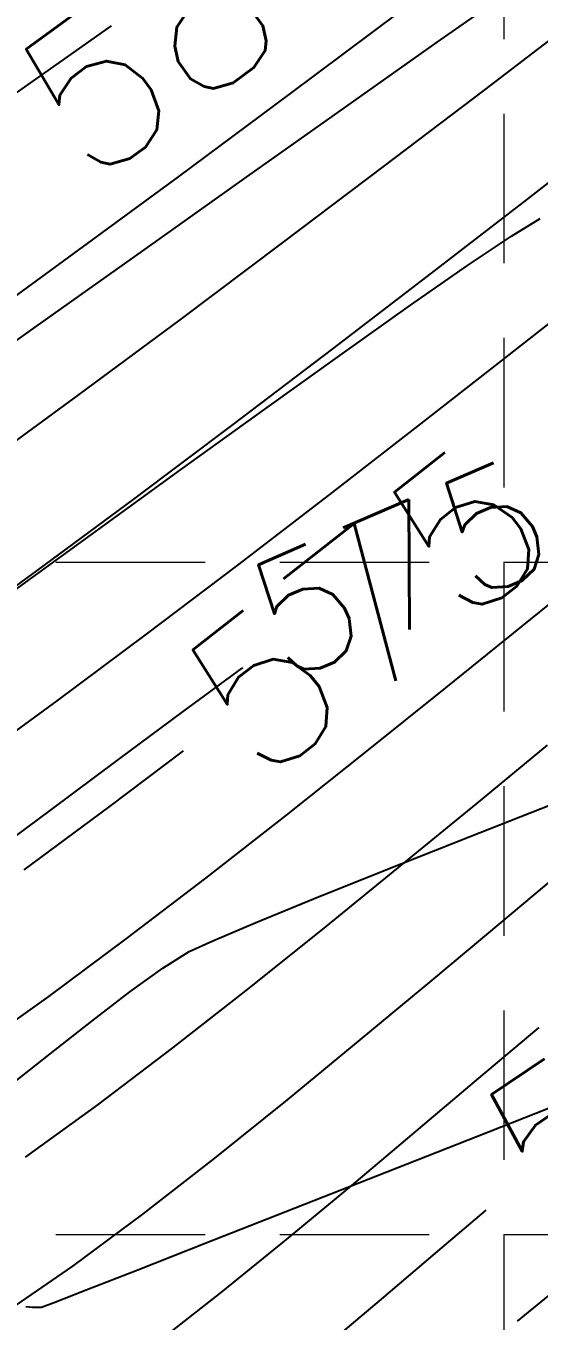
# Model space of a CAD drawing. Header units: inches. Extents: x 2547543 to 2548696, y 7125653 to 7126375.
# Drawn here: x 2547980.78 to 2547994.53, y 7125850.06 to 7125884.73 of the extents above; entities that cross this region are included whole.
import ezdxf

# ---------------------------------------------------------------- set-up
doc = ezdxf.new("R2010")
doc.units = ezdxf.units.IN
doc.header["$MEASUREMENT"] = 0
doc.linetypes.add('HIDDEN', pattern=[0.375, 0.25, -0.125])
for name, color, linetype in [('CONT-MJR', 6, 'Continuous'), ('CONT-MNR', 14, 'Continuous'), ('GRID', 254, 'HIDDEN'), ('V-TOPO-MAJR-E', 6, 'Continuous'), ('V-TOPO-MINR-E', 14, 'Continuous')]:
    doc.layers.add(name, color=color, linetype=linetype)
doc.styles.add('L100', font='simplex', dxfattribs={"height": 4})
doc.styles.add('L80', font='simplex', dxfattribs={"height": 3.2})

msp = doc.modelspace()

# ---------------------------------------------------------------- linework, layer by layer
at = {"layer": 'CONT-MJR', "color": 35, "extrusion": (0.6034410977604882, -0.7974075755431579, 0), "elevation": -4144660.126474213}
msp.add_lwpolyline([(6331820.033107843, 575), (6331822.543558598, 575)], dxfattribs=at)
at = {"layer": 'CONT-MJR', "color": 35, "extrusion": (0.5935835920614558, -0.8047723400039413, 0), "elevation": -4222257.19203862}
msp.add_lwpolyline([(6280339.263805459, 575), (6280342.084626377, 575)], dxfattribs=at)
at = {"layer": 'CONT-MJR', "color": 35, "extrusion": (-0.646926818933438, 0.7625520906434281, 0), "elevation": 3785469.05328069}
msp.add_lwpolyline([(-6552881.362969764, 570.0000000000009), (-6552882.907102945, 570.0000000000009)], dxfattribs=at)
at = {"layer": 'CONT-MJR', "color": 35, "elevation": 570}
for points in [[(2547990.305178003, 7125850.651540338), (2547991.9302611, 7125852.035639424)], [(2547988.646251462, 7125849.250453425), (2547990.305178003, 7125850.651540338)]]:
    msp.add_lwpolyline(points, dxfattribs=at)
at = {"layer": 'CONT-MNR', "color": 35}
for points, elevation in [([(2547987.838083767, 7125882.895217577), (2547990.79800198, 7125885.106188476)], 579), ([(2547990.38907841, 7125880.981905119), (2547993.073320175, 7125883.020303721)], 578), ([(2547981.935841389, 7125878.534454106), (2547984.866964288, 7125880.690704053)], 579), ([(2547979.095912918, 7125876.46827394), (2547981.935841389, 7125878.534454106)], 579), ([(2547989.002244185, 7125876.088326698), (2547991.645737917, 7125878.113017051)], 577), ([(2547993.728264017, 7125875.925091101), (2547995.99677178, 7125877.700907513)], 576), ([(2547979.587587442, 7125872.940656502), (2547982.209107175, 7125874.858703353)], 578), ([(2547988.920869179, 7125872.187020719), (2547991.356625689, 7125874.074977273)], 576), ([(2547986.460006872, 7125870.297676124), (2547988.920869179, 7125872.187020719)], 576), ([(2547984.013051154, 7125868.443398179), (2547986.460006872, 7125870.297676124)], 576), ([(2547994.073288277, 7125868.658756143), (2547996.018544895, 7125870.228042578)], 574), ([(2547987.757888123, 7125863.604515305), (2547989.910949, 7125865.312547734)], 574), ([(2547992.84988326, 7125863.909007886), (2547994.756460539, 7125865.476040033)], 573), ([(2547986.766848314, 7125858.975719567), (2547988.825035206, 7125860.622847416)], 573), ([(2547991.652079761, 7125859.181531892), (2547993.507781049, 7125860.734933669)], 572), ([(2547979.413290467, 7125857.343242137), (2547981.395271222, 7125858.7540424)], 574), ([(2547992.91744228, 7125856.56490425), (2547994.531279842, 7125857.917965202)], 571), ([(2547982.709158504, 7125855.853369839), (2547984.718208766, 7125857.373893629)], 573), ([(2547987.791631606, 7125855.986513387), (2547989.737630629, 7125857.586242188)], 572), ([(2547985.841280649, 7125854.41979432), (2547987.791631606, 7125855.986513387)], 572), ([(2547993.951159841, 7125850.062943073), (2547995.318099006, 7125851.17687444)], 569)]:
    msp.add_lwpolyline(points, dxfattribs=dict(at, elevation=elevation))
at = {"layer": 'CONT-MNR', "color": 35, "extrusion": (0.6063253116707384, -0.7952167103547196, 0), "elevation": -4121708.559462743}
msp.add_lwpolyline([(6346809.91298716, 578.0000000000009), (6346813.169027609, 578.0000000000009)], dxfattribs=at)
at = {"layer": 'CONT-MNR', "color": 35, "extrusion": (0.595870381150101, -0.8030806241393408, 0), "elevation": -4204387.998790392}
msp.add_lwpolyline([(6292338.520459244, 579.0000000000005), (6292342.220112043, 579.0000000000005)], dxfattribs=at)
at = {"layer": 'CONT-MNR', "color": 35, "extrusion": (0.6115049295786372, -0.791240621493251, 0), "elevation": -4080174.76976021}
msp.add_lwpolyline([(6373587.330416194, 577.0000000000009), (6373590.427154552, 577.0000000000009)], dxfattribs=at)
at = {"layer": 'CONT-MNR', "color": 35, "extrusion": (-0.6025463349702196, 0.79808390173838, 0), "elevation": 4151768.626883619}
msp.add_lwpolyline([(-6327180.153480707, 578), (-6327183.580388512, 578)], dxfattribs=at)
at = {"layer": 'CONT-MNR', "color": 35, "extrusion": (0.6102417774945664, -0.7922152314871712, 0), "elevation": -4090338.227916761}
msp.add_lwpolyline([(6367066.317352795, 577.0000000000009), (6367069.560753394, 577.0000000000009)], dxfattribs=at)
at = {"layer": 'CONT-MNR', "color": 35, "extrusion": (0.5995471620816871, -0.8003394282676539, 0), "elevation": -4175483.091317929}
msp.add_lwpolyline([(6311552.039063774, 578), (6311555.464375895, 578)], dxfattribs=at)
at = {"layer": 'CONT-MNR', "color": 35, "extrusion": (-0.5956167332207579, 0.803268763931122, 0), "elevation": 4206371.849985477}
msp.add_lwpolyline([(-6291004.824308831, 578.0000000000009), (-6291008.190055216, 578.0000000000009)], dxfattribs=at)
at = {"layer": 'CONT-MNR', "color": 35, "extrusion": (0.6048931644062594, -0.7963066367013288, 0), "elevation": -4133121.291006021}
msp.add_lwpolyline([(6339370.933055249, 577), (6339374.288963877, 577)], dxfattribs=at)
at = {"layer": 'CONT-MNR', "color": 35, "extrusion": (0.6150805644057479, -0.7884642663369765, 0), "elevation": -4051277.112802341}
msp.add_lwpolyline([(6391986.783556139, 576), (6391989.791477271, 576)], dxfattribs=at)
at = {"layer": 'CONT-MNR', "color": 35, "extrusion": (0.6005962710630361, -0.799552449302218, 0), "elevation": -4167198.968316623}
msp.add_lwpolyline([(6317018.776543519, 577.0000000000005), (6317022.098385754, 577.0000000000005)], dxfattribs=at)
at = {"layer": 'CONT-MNR', "color": 35, "extrusion": (0.5948732302370718, -0.8038195319518628, 0), "elevation": -4212187.867951171}
msp.add_lwpolyline([(6287106.349068983, 577.0000000000009), (6287109.576731385, 577.0000000000009)], dxfattribs=at)
at = {"layer": 'CONT-MNR', "color": 35, "extrusion": (0.5872325362368007, -0.8094182777679874, 0), "elevation": -4271552.147348481}
msp.add_lwpolyline([(6246922.180729397, 577.0000000000009), (6246925.254227165, 577.0000000000009)], dxfattribs=at)
at = {"layer": 'CONT-MNR', "color": 35, "extrusion": (0.5972582337304663, -0.8020490023939707, 0), "elevation": -4193491.245009792}
msp.add_lwpolyline([(6299588.651182282, 576.0000000000005), (6299591.636083128, 576.0000000000005)], dxfattribs=at)
at = {"layer": 'CONT-MNR', "color": 35, "extrusion": (0.6276482491652234, -0.7784970618569023, 0), "elevation": -3948223.795037092}
msp.add_lwpolyline([(6456142.258304432, 574.0000000000005), (6456144.887133356, 574.0000000000005)], dxfattribs=at)
at = {"layer": 'CONT-MNR', "color": 35, "extrusion": (0.625500947548991, -0.7802234068619798, 0), "elevation": -3965996.807351732}
msp.add_lwpolyline([(6445236.874075676, 574), (6445239.585867791, 574)], dxfattribs=at)
at = {"layer": 'CONT-MNR', "color": 35, "extrusion": (-0.5882916457677014, 0.8086488357253286, 0), "elevation": 4263367.478625907}
msp.add_lwpolyline([(-6252507.348121298, 576.0000000000009), (-6252510.194975566, 576.0000000000009)], dxfattribs=at)
at = {"layer": 'CONT-MNR', "color": 35, "extrusion": (-0.6154658001725267, 0.7881635926747642, 0), "elevation": 4048146.935206715}
msp.add_lwpolyline([(-6393953.792221719, 574.0000000000009), (-6393956.53062172, 574.0000000000009)], dxfattribs=at)
at = {"layer": 'CONT-MNR', "color": 35, "extrusion": (-0.6341408303359836, 0.773217567894567, 0), "elevation": 3894056.859355628}
msp.add_lwpolyline([(-6488951.520536277, 573), (-6488954.090518959, 573)], dxfattribs=at)
at = {"layer": 'CONT-MNR', "color": 35, "extrusion": (-0.6307771495103284, 0.7759640376045948, 0), "elevation": 3922198.452272396}
msp.add_lwpolyline([(-6471977.747933291, 573), (-6471980.373947127, 573)], dxfattribs=at)
at = {"layer": 'CONT-MNR', "color": 35, "extrusion": (-0.639997017363249, 0.7683773928000129, 0), "elevation": 3844642.047723524}
msp.add_lwpolyline([(-6518350.2248836, 572.0000000000009), (-6518352.528120923, 572.0000000000009)], dxfattribs=at)
at = {"layer": 'CONT-MNR', "color": 35, "extrusion": (-0.6070507556778512, 0.7946630606936187, 0), "elevation": 4115902.659049097}
msp.add_lwpolyline([(-6350547.215703868, 574), (-6350549.898026355, 574)], dxfattribs=at)
at = {"layer": 'CONT-MNR', "color": 35, "extrusion": (0.5955759346288206, -0.8032990141230144, 0), "elevation": -4206678.910996608}
msp.add_lwpolyline([(6290780.930296921, 574), (6290783.510615191, 574)], dxfattribs=at)
at = {"layer": 'CONT-MNR', "color": 35, "extrusion": (-0.6401643706519047, 0.768237969998783, 0), "elevation": 3843222.119737306}
msp.add_lwpolyline([(-6519182.600666918, 572.0000000000009), (-6519185.092667064, 572.0000000000009)], dxfattribs=at)
at = {"layer": 'CONT-MNR', "color": 35, "extrusion": (0.6159606980584854, -0.7877768836715784, 0), "elevation": -4044127.269823839}
msp.add_lwpolyline([(6396491.543242033, 573.0000000000009), (6396494.143774733, 573.0000000000009)], dxfattribs=at)
at = {"layer": 'CONT-MNR', "color": 35, "extrusion": (0.6449506891235242, -0.7642241873947011, 0), "elevation": -3802422.154818892}
msp.add_lwpolyline([(6543061.719221839, 571.0000000000005), (6543063.918950166, 571.0000000000005)], dxfattribs=at)
at = {"layer": 'CONT-MNR', "color": 35, "extrusion": (0.586184893444516, -0.8101773081847218, 0), "elevation": -4279617.740928975}
msp.add_lwpolyline([(6241384.432895349, 573.0000000000009), (6241386.826715833, 573.0000000000009)], dxfattribs=at)
at = {"layer": 'CONT-MNR', "color": 35, "extrusion": (-0.6435043398744754, 0.7654424632607703, 0), "elevation": 3814788.697379881}
msp.add_lwpolyline([(-6535857.144680245, 571), (-6535859.40021253, 571)], dxfattribs=at)
at = {"layer": 'CONT-MNR', "color": 35, "extrusion": (-0.6131972739276772, 0.7899298090638592, 0), "elevation": 4066506.849365372}
msp.add_lwpolyline([(-6382282.033627138, 572.0000000000005), (-6382284.473723609, 572.0000000000005)], dxfattribs=at)
at = {"layer": 'CONT-MNR', "color": 35, "extrusion": (0.6383382877864853, -0.7697559550570677, 0), "elevation": -3858689.055361448}
msp.add_lwpolyline([(6510033.07169416, 571.0000000000009), (6510035.345169709, 571.0000000000009)], dxfattribs=at)
at = {"layer": 'CONT-MNR', "color": 35, "extrusion": (0.5945751009320799, -0.8040400794435605, 0), "elevation": -4214503.558034749}
msp.add_lwpolyline([(6285533.574656365, 572), (6285535.909690414, 572)], dxfattribs=at)
at = {"layer": 'CONT-MNR', "color": 35, "extrusion": (0.6292172957640959, -0.7772294350520433, 0), "elevation": -3935184.145581158}
msp.add_lwpolyline([(6464078.31199291, 571.0000000000009), (6464080.565779221, 571.0000000000009)], dxfattribs=at)
at = {"layer": 'CONT-MNR', "color": 35, "extrusion": (0.5681871575885805, -0.8228993583369776, 0), "elevation": -4416127.985104336}
msp.add_lwpolyline([(6145547.924256152, 572.0000000000005), (6145550.111910104, 572.0000000000005)], dxfattribs=at)
at = {"layer": 'CONT-MNR', "color": 35, "extrusion": (0.6154464662750588, -0.7881786898600742, 0), "elevation": -4048294.782850841}
msp.add_lwpolyline([(6393845.786470988, 571.0000000000009), (6393847.983362842, 571.0000000000009)], dxfattribs=at)
at = {"layer": 'GRID', "color": 252, "linetype": 'HIDDEN', "lineweight": 0, "ltscale": 16}
for p, q in [((2547993.583313596, 7126356.376313465), (2547993.583313596, 7125726.296813901)), ((2547561.583313602, 7125870.376313471), (2548677.583313586, 7125870.376313471)), ((2547561.583313602, 7125852.376313472), (2548677.583313586, 7125852.376313472))]:
    msp.add_line(p, q, dxfattribs=at)
at = {"layer": 'V-TOPO-MAJR-E', "color": 35, "extrusion": (0.5904209479356306, -0.8070954740542108, 0), "elevation": -4246870.788843267}
msp.add_lwpolyline([(6263727.942412668, 575.0000000000005), (6263729.901485775, 575.0000000000005)], dxfattribs=at)
at = {"layer": 'V-TOPO-MAJR-E', "color": 35, "elevation": 575}
for points in [[(2547986.577278218, 7125867.53861642), (2547986.593533802, 7125867.550219126)], [(2547983.26168599, 7125865.096865047), (2547984.996119181, 7125866.38193862)], [(2547981.428184742, 7125863.731190596), (2547983.26168599, 7125865.096865047)], [(2547979.549821532, 7125862.332710167), (2547981.428184742, 7125863.731190596)]]:
    msp.add_lwpolyline(points, dxfattribs=at)
at = {"layer": 'V-TOPO-MINR-E', "color": 35, "extrusion": (0.5739335204089119, -0.818901895315326, 0), "elevation": -4373022.248778227}
msp.add_lwpolyline([(6176339.173614591, 577), (6176341.861760513, 577)], dxfattribs=at)
at = {"layer": 'V-TOPO-MINR-E', "color": 35, "extrusion": (0.5757781827559272, -0.8176059468119605, 0), "elevation": -4359092.665707989}
msp.add_lwpolyline([(6186170.808073977, 578.0000000000005), (6186175.071214024, 578.0000000000005)], dxfattribs=at)
at = {"layer": 'V-TOPO-MINR-E', "color": 35}
for points, elevation in [([(2547989.350632737, 7125882.565133327), (2547991.801315499, 7125884.292932671)], 577), ([(2547992.612872221, 7125878.31406811), (2547993.791217617, 7125879.102090878)], 576), ([(2547989.250593126, 7125875.953270022), (2547991.080525092, 7125877.249655202)], 576), ([(2547986.920259241, 7125860.723258147), (2547988.486747577, 7125861.36326077)], 574), ([(2547985.788608772, 7125860.244178889), (2547986.920259241, 7125860.723258147)], 574), ([(2547984.450056787, 7125859.509720667), (2547985.158954491, 7125859.951346737)], 574), ([(2547992.874815309, 7125855.01187783), (2547995.704207238, 7125856.124126693)], 573), ([(2547980.963268186, 7125850.436848742), (2547981.197035882, 7125850.432417115)], 573)]:
    msp.add_lwpolyline(points, dxfattribs=dict(at, elevation=elevation))
at = {"layer": 'V-TOPO-MINR-E', "color": 35, "extrusion": (-0.5777462683464404, 0.8162164231450891, 0), "elevation": 4344171.039950545}
msp.add_lwpolyline([(-6196659.571311163, 577.0000000000009), (-6196662.814665973, 577.0000000000009)], dxfattribs=at)
at = {"layer": 'V-TOPO-MINR-E', "color": 35, "extrusion": (0.5787730614329047, -0.8154886531151633, 0), "elevation": -4336368.782415182}
msp.add_lwpolyline([(6202118.605348201, 577), (6202122.027980606, 577)], dxfattribs=at)
at = {"layer": 'V-TOPO-MINR-E', "color": 35, "extrusion": (-0.51976923032941, 0.8543067055822359, 0), "elevation": 4763317.528339267}
msp.add_lwpolyline([(-5880580.877933321, 576.0000000000009), (-5880581.776822165, 576.0000000000009)], dxfattribs=at)
at = {"layer": 'V-TOPO-MINR-E', "color": 35, "extrusion": (0.5794317910222968, -0.815020735658114, 0), "elevation": -4331356.026973501}
msp.add_lwpolyline([(6205616.850002969, 577), (6205620.386352323, 577)], dxfattribs=at)
at = {"layer": 'V-TOPO-MINR-E', "color": 35, "extrusion": (-0.5704981208125064, 0.8212989067016947, 0), "elevation": 4398851.071145705}
msp.add_lwpolyline([(-6157961.868789813, 576), (-6157963.7345504, 576)], dxfattribs=at)
at = {"layer": 'V-TOPO-MINR-E', "color": 35, "extrusion": (-0.5797941515159935, 0.8147629973604896, 0), "elevation": 4328596.127989763}
msp.add_lwpolyline([(-6207538.689392496, 577), (-6207542.273894919, 577)], dxfattribs=at)
at = {"layer": 'V-TOPO-MINR-E', "color": 35, "extrusion": (0.5824285222256469, -0.8128819203906857, 0), "elevation": -4308474.115490155}
msp.add_lwpolyline([(6221525.248334887, 576), (6221527.796183297, 576)], dxfattribs=at)
at = {"layer": 'V-TOPO-MINR-E', "color": 35, "extrusion": (0.584982532140331, -0.8110458908660388, 0), "elevation": -4288883.215056624}
msp.add_lwpolyline([(6235043.841280626, 576), (6235046.622690381, 576)], dxfattribs=at)
at = {"layer": 'V-TOPO-MINR-E', "color": 35, "extrusion": (0.5863573309608519, -0.8100525170805076, 0), "elevation": -4278301.593108372}
msp.add_lwpolyline([(6242306.438182694, 576), (6242309.381430265, 576)], dxfattribs=at)
at = {"layer": 'V-TOPO-MINR-E', "color": 35, "extrusion": (0.5868425327023701, -0.8097010817650349, 0), "elevation": -4274561.024779036}
msp.add_lwpolyline([(6244865.43886612, 576), (6244868.472210662, 576)], dxfattribs=at)
at = {"layer": 'V-TOPO-MINR-E', "color": 35, "extrusion": (0.3660568594571659, -0.9305924863463905, 0), "elevation": -5698564.400127156}
msp.add_lwpolyline([(4979613.860330071, 574.0000000000009), (4979616.512459799, 574.0000000000009)], dxfattribs=at)
at = {"layer": 'V-TOPO-MINR-E', "color": 35, "extrusion": (0.3685208682590972, -0.9296194757305599, 0), "elevation": -5685352.583426462}
msp.add_lwpolyline([(4994690.421766343, 574), (4994692.825641431, 574)], dxfattribs=at)
at = {"layer": 'V-TOPO-MINR-E', "color": 35, "extrusion": (0.3721910573635664, -0.9281561381678142, 0), "elevation": -5665573.435010578}
msp.add_lwpolyline([(5017113.029373895, 574.0000000000009), (5017115.113255905, 574.0000000000009)], dxfattribs=at)
at = {"layer": 'V-TOPO-MINR-E', "color": 35, "extrusion": (0.4216948714864783, -0.9067377985735473, 0), "elevation": -5386814.29107278}
msp.add_lwpolyline([(5315293.050242272, 574.0000000000009), (5315293.744659426, 574.0000000000009)], dxfattribs=at)
at = {"layer": 'V-TOPO-MINR-E', "color": 35, "extrusion": (0.5848146825377855, -0.8111669292372743, 0), "elevation": -4290162.859405169}
msp.add_lwpolyline([(6234146.896599982, 574), (6234147.989083041, 574)], dxfattribs=at)
at = {"layer": 'V-TOPO-MINR-E', "color": 35, "extrusion": (-0.608875899068958, 0.7932654912026417, 0), "elevation": 4101292.154137476}
msp.add_lwpolyline([(-6359989.874544166, 574.0000000000005), (-6359991.15997948, 574.0000000000005)], dxfattribs=at)
at = {"layer": 'V-TOPO-MINR-E', "color": 35, "extrusion": (0.6183711600062882, -0.7858861930791745, 0), "elevation": -4024514.563798755}
msp.add_lwpolyline([(6408848.02201438, 574), (6408849.433686648, 574)], dxfattribs=at)
at = {"layer": 'V-TOPO-MINR-E', "color": 35, "extrusion": (0.6186299164478813, -0.7856825226996508, 0), "elevation": -4022403.931145995}
msp.add_lwpolyline([(6410171.464616206, 574), (6410172.935124847, 574)], dxfattribs=at)
at = {"layer": 'V-TOPO-MINR-E', "color": 35, "extrusion": (0.3657639484740546, -0.9307076522714689, 0), "elevation": -5700123.853955494}
msp.add_lwpolyline([(4977814.457012253, 573.0000000000009), (4977817.331921854, 573.0000000000009)], dxfattribs=at)
at = {"layer": 'V-TOPO-MINR-E', "color": 35, "extrusion": (0.3656423652454364, -0.9307554247694305, 0), "elevation": -5700774.066674182}
msp.add_lwpolyline([(4977067.160278681, 573.0000000000009), (4977069.796537684, 573.0000000000009)], dxfattribs=at)
at = {"layer": 'V-TOPO-MINR-E', "color": 35, "extrusion": (0.3654659299390742, -0.9308247171480609, 0), "elevation": -5701717.38897654}
msp.add_lwpolyline([(4975984.140148254, 573), (4975986.464353766, 573)], dxfattribs=at)
at = {"layer": 'V-TOPO-MINR-E', "color": 35, "extrusion": (0.3651881033440296, -0.9309337512282979, 0), "elevation": -5703202.247869756}
msp.add_lwpolyline([(4974280.267424643, 573.0000000000009), (4974282.206173852, 573.0000000000009)], dxfattribs=at)
at = {"layer": 'V-TOPO-MINR-E', "color": 35, "extrusion": (0.3646882654861841, -0.9311296735775735, 0), "elevation": -5705871.940177257}
msp.add_lwpolyline([(4971216.224183287, 573), (4971217.704073589, 573)], dxfattribs=at)
at = {"layer": 'V-TOPO-MINR-E', "color": 35, "extrusion": (-0.363527465963376, 0.9315834806877195, 0), "elevation": 5712063.398734258}
msp.add_lwpolyline([(-4964099.884759504, 573), (-4964100.83238906, 573)], dxfattribs=at)
at = {"layer": 'V-TOPO-MINR-E', "color": 35, "extrusion": (-0.1096733016601393, -0.993967689063867, 0), "elevation": -7362310.576138098}
msp.add_lwpolyline([(1751095.023248273, 573), (1751095.205292859, 573)], dxfattribs=at)
at = {"layer": 'V-TOPO-MINR-E', "color": 35, "extrusion": (-0.3578649478129046, 0.9337733553314034, 0), "elevation": 5742096.109762356}
msp.add_lwpolyline([(-4929329.044797037, 573.0000000000009), (-4929329.386770674, 573.0000000000009)], dxfattribs=at)

# ---------------------------------------------------------------- texts
at = {"layer": 'CONT-MJR', "color": 35, "char_height": 4, "width": 15.04761904761904, "attachment_point": 1, "style": 'L80'}
for s, insert, rotation in [('\\Fsimplex.shx;\\W1.0000000000;\\T1.0000000000;\\o\\l580', (2547980.100633744, 7125883.597670323, 580), 36.21298392355503), ('\\Fsimplex.shx;\\W1.0000000000;\\T1.0000000000;\\o\\l575', (2547984.579006419, 7125867.499988834, 575), 38.01912570074617), ('\\Fsimplex.shx;\\W1.0000000000;\\T1.0000000000;\\o\\l570', (2547992.54732067, 7125855.642368945, 570), 34.14716137421647)]:
    msp.add_mtext(s, dxfattribs=dict(at, insert=insert, rotation=rotation))
at = {"layer": 'V-TOPO-MAJR-E', "color": 35, "insert": (2547986.387663605, 7125870.034339136, 575), "char_height": 3.2, "width": 12.03809523809524, "attachment_point": 1, "rotation": 23.457638684359537, "style": 'L100'}
msp.add_mtext('\\Fsimplex.shx;\\W1.0000000000;\\T1.0000000000;\\o\\l575', dxfattribs=at)

doc.saveas('drawing.dxf')
